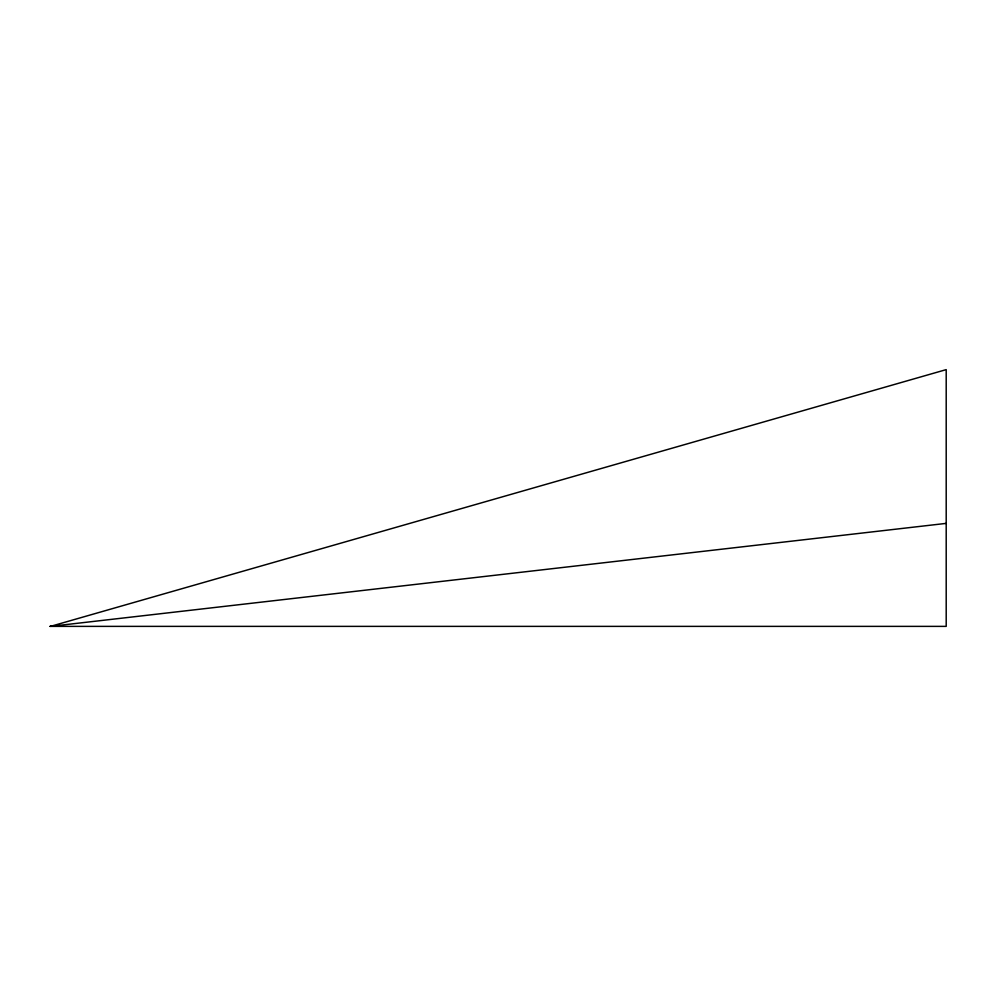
<?xml version="1.0" encoding="UTF-8"?>
<svg xmlns="http://www.w3.org/2000/svg" width="996" height="996" viewBox="0 0 996 996"><rect width="100%" height="100%" fill="white"/><g stroke="black" fill="none" stroke-linecap="round" stroke-linejoin="round"><path stroke-width="1.49" d="M50.522 626.372L946.2 369.628L946.2 626.372L50.522 626.372L946.2 523.386M49.8 626.372L50.995 626.235"/></g></svg>
